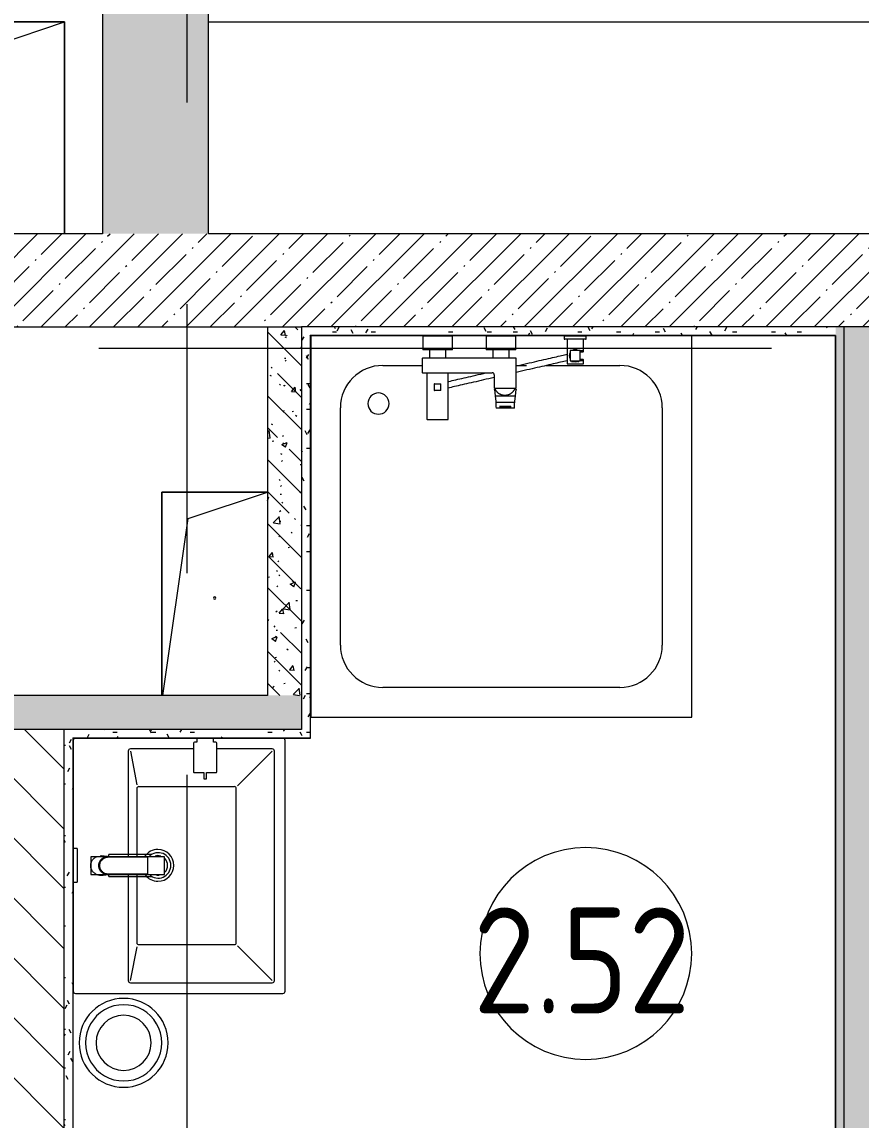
# Model space of a CAD drawing. Header units: millimetres. Extents: x 81566 to 292854, y -8553 to 29000.
# Drawn here: x 88970 to 90951, y 15178 to 17770 of the extents above; entities that cross this region are included whole.
import ezdxf

# ---------------------------------------------------------------- set-up
doc = ezdxf.new("R2010")
doc.units = ezdxf.units.MM
doc.linetypes.add('Осевая', pattern=[3175, 635, -476.25, 1587.5, -476.25])
for name, color, linetype, lineweight in [('0-1', 7, 'Continuous', 9), ('A-AREA-IDEN', 7, 'Continuous', 9), ('A-GENM', 7, 'Continuous', 9), ('A-WALL', 7, 'Continuous', 9), ('I-WALL', 7, 'Continuous', 9), ('P-SANR-FIXT-2', 7, 'Continuous', 13), ('Оси-2', 7, 'Осевая', 9)]:
    doc.layers.add(name, color=color, linetype=linetype, lineweight=lineweight)
for name, color, linetype, lineweight, true_color in [('A-WALL-1', 9, 'Continuous', 9, 0x808080), ('A-WALL-FNSH-1', 9, 'Continuous', 9, 0x808080), ('P-SANR-FIXT-1', 9, 'Continuous', 13, 0x808080)]:
    doc.layers.add(name, color=color, linetype=linetype, lineweight=lineweight, true_color=true_color)
doc.styles.add('GOST Common_1', font='GOST_Common.ttf', dxfattribs={"width": 0.9, "height": 250})
pattern_1 = [(45, (0, 0), (-57.024626, 57.024626), []), (45, (57.025, 0), (-57.024626, 57.024626), [100.806, -20.161, 3.353, -16.808])]
pattern_2 = [(135, (0, 0), (-75.43415, -75.43415), [106.68, -17.78, 3.556, -17.78]), (135, (0, 75.39), (-75.43415, -75.43415), []), (50, (0, 0), (127.52922, -11.15758), [13.335, -146.685]), (355, (0, 0), (-24.66966, 133.74002), [10.668, -117.348]), (100.451, (10.63, -0.93), (102.85973, 122.58178), [11.333, -124.663]), (46.184, (0, 35.56), (189.75516, -29.43036), [20.002, -220.027]), (96.636, (15.81, 33.1), (166.1822, 173.1996), [17, -186.995]), (351.184, (0, 35.56), (166.18393, 173.19757), [16.002, -176.022]), (21, (17.78, 26.67), (106.13027, -71.58603), [13.335, -146.685]), (326, (17.78, 26.67), (43.26188, 128.93175), [10.668, -117.348]), (71.451, (26.62, 20.7), (149.39198, 57.34505), [11.333, -124.663]), (37.5, (0, 0), (2.162228, 59.188357), [3.353, -112.573, 3.353, -115.773, -117.792]), (37.5, (0, 0), (2.162228, 59.188357), [-235.052, 3.353, -114.44]), (7.5, (0, 0), (46.773857, 70.126152), [3.353, -64.567, 3.353, -109.906, -44.894]), (7.5, (0, 0), (46.773857, 70.126152), [-181.178, 3.353, -41.542]), (327.5, (-39.65, 0), (94.913671, -4.010093), [3.353, -41.097, 3.353, -135.331, -184.023]), (327.5, (-39.65, 0), (94.913671, -4.010093), [-183.134, 3.353, -180.67]), (317.5, (-57.43, 0), (103.69057, 17.79882), [3.353, -54.432, 3.353, -88.748, -130.683]), (317.5, (-57.43, 0), (103.69057, 17.79882), [-149.885, 3.353, -127.33])]
pattern_3 = [(0, (0, 0), (121.92, 30.48), [10.058, -81.382, 10.058, -81.382, -487.68]), (0, (0, 0), (121.92, 30.48), [-182.88, 10.058, -172.822, 10.058, -81.382, -213.36]), (0, (0, 0), (121.92, 30.48), [-457.2, 10.058, -50.902, 10.058, -142.342]), (120, (45.72, 15.24), (-87.356454, 90.345817), [10.058, -81.382, 10.058, -81.382, -487.68]), (120, (45.72, 15.24), (-87.356454, 90.345817), [-182.88, 10.058, -172.822, 10.058, -81.382, -213.36]), (120, (45.72, 15.24), (-87.356454, 90.345817), [-457.2, 10.058, -50.902, 10.058, -142.342]), (240, (60.96, 76.2), (-34.563546, -120.825817), [10.058, -81.382, 10.058, -81.382, -487.68]), (240, (60.96, 76.2), (-34.563546, -120.825817), [-182.88, 10.058, -172.822, 10.058, -81.382, -213.36]), (240, (60.96, 76.2), (-34.563546, -120.825817), [-457.2, 10.058, -50.902, 10.058, -142.342])]

# ---------------------------------------------------------------- blocks, each defined once
blk = doc.blocks.new('SND_Aquanet_Душевой поддон_HX108_Квадратный_С опорами_Сантехкомплект__$ - 900х900-V10-План расстановки мебели и оборудования 2 этажа в осях 23-33')
at = {"layer": 'P-SANR-FIXT-1'}
for p, q in [((450, 450), (-450, 450)), ((-450, 450), (-450, -450)), ((450, -450), (450, 450)), ((-280, 380), (-186.6, 380)), ((35.4, 380), (59.1, 380)), ((106, 380), (280, 380)), ((-380, -280), (-380, 280)), ((380, 280), (380, -280)), ((280, -380), (-280, -380)), ((-450, -450), (450, -450))]:
    blk.add_line(p, q, dxfattribs=at)
for centre, radius, start, end in [((-280, 280), 100, 90, 180), ((280, 280), 100, 0, 90), ((-290, 290), 25, 90, 270), ((-290, 290), 25, 270, 90), ((-280, -280), 100, 180, 270), ((280, -280), 100, 270, 0)]:
    blk.add_arc(centre, radius, start, end, dxfattribs=at)
blk = doc.blocks.new('GM_Отверстие прямоугольное _в плите_ - Отверстие-21613015-План расстановки мебели и оборудования 2 этажа в осях 23-33')
at = {"layer": 'A-GENM'}
for p, q in [((-125, -250), (-125, 250)), ((-125, 250), (125, 250)), ((125, 250), (-125, 250)), ((-125, 250), (-125, -250)), ((-62.5, 187.5), (125, 250)), ((125, 250), (125, -250)), ((125, -250), (125, 250)), ((-125, -250), (-62.5, 187.5))]:
    blk.add_line(p, q, dxfattribs=at)
for start, end in [(360, 180), (180, 360)]:
    blk.add_arc((0, 0), 2.5, start, end, dxfattribs=at)
blk = doc.blocks.new('GM_Отверстие прямоугольное _в плите_ - Отверстие-V17-План расстановки мебели и оборудования 2 этажа в осях 23-33')
at = {"layer": 'A-GENM'}
for p, q in [((-125, -230), (-125, 250)), ((-125, 250), (125, 250)), ((125, 250), (-125, 250)), ((-125, 250), (-125, -230)), ((-62.5, 187.5), (125, 250)), ((-122.1, -230), (-62.5, 187.5))]:
    blk.add_line(p, q, dxfattribs=at)
for start, end in [(360, 180), (180, 360)]:
    blk.add_arc((0, 0), 2.5, start, end, dxfattribs=at)
blk = doc.blocks.new('мусорная корзина - Round_ Metal-V194-План расстановки мебели и оборудования 2 этажа в осях 23-33')
at = {"layer": 'P-SANR-FIXT-1'}
for radius, start, end in [(105, 0, 180), (90, 60.0242, 180), (90, 360, 60), (65, 0, 180), (105, 180, 360), (90, 180, 299.9758), (65, 180, 360), (90, 300, 360)]:
    blk.add_arc((0, 0), radius, start, end, dxfattribs=at)
blk = doc.blocks.new('сифон - Для раковины-30615598-План расстановки мебели и оборудования 2 этажа в осях 23-33')
at = {"layer": 'P-SANR-FIXT-1'}
for p, q in [((116.7, 26), (15, 26)), ((116.7, 26), (116.7, 22.5)), ((200, 40), (191.1, 40)), ((191.1, -40), (191.1, 40)), ((200, 40), (200, -40)), ((116.7, -20.6), (116.7, -26)), ((15, -26), (116.7, -26)), ((191.1, -40), (200, -40))]:
    blk.add_line(p, q, dxfattribs=at)
for start, end in [(46.114, 180), (180, 315)]:
    blk.add_arc((0, 0), 30, start, end, dxfattribs=at)
blk = doc.blocks.new('раковина - 400 x 500mm-V195-План расстановки мебели и оборудования 2 этажа в осях 23-33')
at = {"layer": 'P-SANR-FIXT-1'}
for p, q in [((347.5, 0), (-244.5, 0)), ((-249.5, -5), (-249.5, -495)), ((352.5, -291.5), (352.5, -5)), ((-224.5, -135), (-224.5, -470)), ((31, -130), (-219.5, -130)), ((-219.5, -135), (-139.5, -151)), ((-134.5, -155), (-134.5, -380)), ((-126, -150), (-129.5, -150)), ((31, -150), (-126, -150)), ((322.5, -130), (73, -130)), ((233.5, -150), (73, -150)), ((238.5, -155), (238.5, -380)), ((322.5, -135), (242.8, -150.5)), ((327.5, -284), (327.5, -135)), ((352.5, -495), (352.5, -331.5)), ((327.5, -470), (327.5, -339)), ((-219.5, -470), (-137.6, -388.1)), ((-129.5, -385), (233.5, -385)), ((322.5, -470), (240.2, -387.7)), ((-219.5, -475), (322.5, -475)), ((-244.5, -500), (347.5, -500))]:
    blk.add_line(p, q, dxfattribs=at)
for centre, radius, start, end in [((-244.5, -5), 5, 90, 180), ((347.5, -5), 5, 0, 90), ((-219.5, -135), 5, 90, 180), ((-129.5, -155), 5, 90, 180), ((233.5, -155), 5, 0, 90), ((322.5, -135), 5, 0, 90), ((52.6, -199.9), 37.5, 127.0599, 180), ((52.6, -199.9), 37.5, 360, 54.9171), ((52.6, -199.9), 37.5, 180, 360), ((52.6, -199.9), 23, 170.0836, 180), ((52.6, -199.9), 23, 180, 189.9158), ((52.6, -199.9), 23, 360, 16.8017), ((52.6, -199.9), 23, 343.1959, 360), ((52.6, -199.9), 23, 225, 315), ((-129.5, -380), 5, 180, 270), ((233.5, -380), 5, 270, 360), ((-219.5, -470), 5, 180, 270), ((322.5, -470), 5, 270, 0), ((-244.5, -495), 5, 180, 270), ((347.5, -495), 5, 270, 0)]:
    blk.add_arc(centre, radius, start, end, dxfattribs=at)
blk = doc.blocks.new('смеситель для раковины - Default-V196-План расстановки мебели и оборудования 2 этажа в осях 23-33')
at = {"layer": '0-1'}
for p, q in [((21, 151.6), (-21, 151.6)), ((20.3, 111.8), (-20.3, 111.8)), ((-22.8, 2.9), (-21.7, 15.4)), ((-20.7, 17.2), (-20.7, 16.7)), ((-20.3, 19.4), (-20.3, 15.8)), ((20.3, 15.8), (20.3, 19.4)), ((20.8, 16.7), (20.8, 17.2))]:
    blk.add_line(p, q, dxfattribs=at)
at = {"layer": '0-1', "flags": 128}
for points in [[(-21, 151.3), (-21, 147.9), (-21, 145.7), (-21, 145.2), (-21, 144.9), (-21, 144.8), (-21, 144.7), (-21, 144.7)], [(21, 89.1), (21, 88.6), (21, 88.3), (21, 88.3)], [(21.7, 15.4), (22.3, 8.3), (22.8, 2.9)]]:
    blk.add_lwpolyline(points, dxfattribs=at)
at = {"layer": 'P-SANR-FIXT-1'}
for p, q in [((21, 151.6), (-21, 151.6)), ((-21, 151.6), (-21, -23)), ((21, -23), (21, 151.6)), ((-20.3, 111.8), (-20.3, 111.8)), ((-20.3, 111.8), (-20.3, 109.7)), ((20.3, 109.7), (20.3, 111.8)), ((20.3, 111.8), (20.3, 111.8)), ((-21, -23), (21, -23))]:
    blk.add_line(p, q, dxfattribs=at)
at = {"layer": 'P-SANR-FIXT-1', "flags": 128}
for points in [[(-21, 144), (-21, 91), (-21, 37.9)], [(21, 37.9), (21, 91), (21, 144)], [(-20.3, 19.4), (-20.3, 60.2), (-20.3, 109.7)], [(20.3, 109.7), (20.3, 60.2), (20.3, 19.4)], [(21, 17.1), (21, 22.3), (21, 27.5), (21, 32.7), (21, 37.9)], [(-20.3, 15.8), (-20.3, 17.1), (-20.3, 18.4)], [(20.3, 18.4), (20.3, 17.1), (20.3, 15.8)], [(21, 15.1), (21, 15.6), (21, 16.1), (21, 16.6), (21, 17.1)], [(22.9, -1.8), (22.4, 2.9), (22, 7.6), (21.5, 12.3), (21.1, 17.1)], [(21.1, 17.1), (21.5, 12.3), (22, 7.6), (22.4, 2.9), (22.9, -1.8)]]:
    blk.add_lwpolyline(points, dxfattribs=at)
at = {"layer": 'P-SANR-FIXT-1'}
for centre, major_axis, ratio, start_param, end_param in [((-9809.3, 72.1), (-9788.3, 0.5), 0.986286, 3.135948, 3.138103), ((0, 17.2), (20.8, 0), 0.98634, 3.060685, 3.141593), ((0, 17.2), (20.8, 0), 0.98634, 3.141593, 3.395551), ((0, 17.2), (20.8, 0), 0.98634, 3.707105, 3.769911), ((0, 17.2), (20.8, 0), 0.98634, 5.654867, 5.717635), ((0, 17.2), (-20.8, 0), 0.98634, 2.887544, 3.141593), ((0, 17.2), (20.8, 0), 0.98634, 0, 0.080911), ((0, 17.2), (20.8, 0), 0.98634, 4.154533, 5.270098)]:
    blk.add_ellipse(centre, major_axis=major_axis, ratio=ratio, start_param=start_param, end_param=end_param, dxfattribs=at)
for points, knots in [([(-21, 151.6), (-21, 151.7), (-21, 151.5), (-21, 150.5), (-21, 148.7), (-21, 146.9), (-21, 145.2), (-21, 144.4), (-21, 144)], [0.4444444, 0.4444444, 0.4444444, 0.4444444, 0.5555556, 0.6666667, 0.7777778, 0.8888889, 0.9444444, 1, 1, 1, 1]), ([(21, 144), (21, 144.4), (21, 145.2), (21, 146.9), (21, 148.7), (21, 150.5), (21, 151.5), (21, 151.7), (21, 151.6)], [0, 0, 0, 0, 0.0555556, 0.1111111, 0.2222222, 0.3333333, 0.4444444, 0.5555556, 0.5555556, 0.5555556, 0.5555556]), ([(-21.8, 13.9), (-21.8, 14.6), (-21.7, 16.1), (-21.6, 18.9), (-21.5, 22.1), (-21.5, 25.2), (-21.4, 27.9), (-21.4, 30), (-21.4, 31.8), (-21.3, 33.4), (-21.3, 34.5), (-21.3, 35.6), (-21.3, 37), (-21.3, 38.7), (-21.2, 41), (-21.2, 44.2), (-21.2, 48.8), (-21.1, 54.3), (-21.1, 59.3), (-21.1, 63.2), (-21.1, 66.1), (-21.1, 68.8), (-21.1, 72.5), (-21, 78.9), (-21, 84.5), (-21, 88.1)], [0, 0, 0, 0, 0.083333, 0.166667, 0.25, 0.333333, 0.375, 0.416667, 0.458333, 0.479167, 0.5, 0.520833, 0.541667, 0.583333, 0.625, 0.666667, 0.708333, 0.75, 0.791667, 0.8125, 0.833333, 0.854167, 0.875, 0.916667, 1, 1, 1, 1]), ([(21, 88.1), (21, 84.5), (21, 78.9), (21.1, 72.5), (21.1, 68.8), (21.1, 66.1), (21.1, 63.2), (21.1, 59.3), (21.2, 54.3), (21.2, 48.8), (21.2, 44.2), (21.3, 41), (21.3, 38.7), (21.3, 37), (21.3, 35.6), (21.3, 34.5), (21.3, 33.4), (21.4, 31.8), (21.4, 30), (21.4, 27.9), (21.5, 25.2), (21.5, 22.1), (21.6, 18.9), (21.7, 16.1), (21.8, 14.6), (21.8, 13.9)], [0, 0, 0, 0, 0.083333, 0.125, 0.145833, 0.166667, 0.1875, 0.208333, 0.25, 0.291667, 0.333333, 0.375, 0.416667, 0.458333, 0.479167, 0.5, 0.520833, 0.541667, 0.583333, 0.625, 0.666667, 0.75, 0.833333, 0.916667, 1, 1, 1, 1]), ([(-21.1, 17.1), (-21.2, 16.5), (-21.3, 15.4), (-21.5, 13.7), (-21.6, 11.8), (-21.9, 9.3), (-22.1, 7.6), (-22.4, 5.3), (-22.6, 3), (-22.8, 1.4), (-22.9, 0.3)], [0, 0, 0, 0, 0.1, 0.2, 0.3, 0.4, 0.6, 0.7, 0.8, 1, 1, 1, 1]), ([(-22.6, 3.6), (-22.6, 3.8), (-22.5, 4.4), (-22.4, 5.5), (-22.3, 6.9), (-22.2, 8.4), (-22, 10.9), (-21.9, 12.9), (-21.8, 13.9)], [0.3178487, 0.3178487, 0.3178487, 0.3178487, 0.375, 0.5, 0.625, 0.75, 0.875, 1, 1, 1, 1]), ([(21, 15.1), (20.9, 14), (20.5, 11.7), (19.3, 8.5), (17.6, 5.5), (14.8, 1.9), (11.1, -0.9), (6.8, -2.8), (3.4, -3.6), (0, -3.8), (-4.5, -3.5), (-10.1, -1.7), (-14.7, 1.9), (-17.6, 5.5), (-19.3, 8.4), (-20.5, 11.7), (-20.9, 13.9), (-21, 15)], [0, 0, 0, 0, 0.055556, 0.111111, 0.166667, 0.222222, 0.333333, 0.388889, 0.444444, 0.5, 0.555556, 0.666667, 0.777778, 0.833333, 0.888889, 0.944444, 1, 1, 1, 1]), ([(20.3, 19.4), (20.3, 18.2), (20.2, 15.9), (19.3, 12.3), (18, 9.6), (16.8, 7.5), (15.7, 6), (14.5, 4.7), (12.8, 3), (10.4, 1.2), (7.1, -0.4), (2.4, -1.7), (-2.5, -1.7), (-7.1, -0.4), (-10.9, 1.5), (-13.6, 3.7), (-15.4, 5.7), (-16.5, 7.1), (-17.7, 9), (-18.9, 11.5), (-20, 15), (-20.3, 17.7), (-20.3, 19.4)], [0, 0, 0, 0, 0.055556, 0.111111, 0.166667, 0.194444, 0.222222, 0.25, 0.277778, 0.333333, 0.388889, 0.444444, 0.555556, 0.611111, 0.666667, 0.75, 0.770833, 0.791667, 0.833333, 0.875, 0.916667, 1, 1, 1, 1]), ([(20.3, 15.8), (20.3, 13.7), (19.8, 10.7), (17.9, 6.9), (16.3, 4.7), (14.8, 3.1), (13, 1.5), (11.1, 0.2), (9, -0.8), (7.3, -1.5), (5.5, -2), (3.6, -2.4), (1.4, -2.7), (-0.9, -2.7), (-3.3, -2.5), (-5.5, -2), (-7.7, -1.3), (-9.8, -0.4), (-11.7, 0.6), (-13.5, 1.9), (-15.1, 3.4), (-16.9, 5.4), (-19.5, 9.5), (-20.3, 13.2), (-20.3, 15.8)], [0, 0, 0, 0, 0.111111, 0.166667, 0.222222, 0.25, 0.277778, 0.333333, 0.361111, 0.388889, 0.416667, 0.444444, 0.479167, 0.513889, 0.548611, 0.583333, 0.618056, 0.652778, 0.6875, 0.722222, 0.756944, 0.791667, 0.861111, 1, 1, 1, 1]), ([(21.1, 19.2), (21.3, 18.6), (21.7, 16.8), (21.8, 15.1), (21.8, 13.9)], [0.8206896, 0.8206896, 0.8206896, 0.8206896, 0.8888889, 1, 1, 1, 1]), ([(21.1, 17.1), (21.1, 16.7), (21.2, 16), (21.3, 15), (21.4, 13.9), (21.6, 12.5), (21.8, 10.8), (22, 8.7), (22.2, 6.9), (22.4, 5.5), (22.5, 4.5), (22.6, 3.4), (22.7, 2.4), (22.8, 1.5), (22.9, 0.8), (22.9, 0.4), (22.9, 0.3)], [0, 0, 0, 0, 0.0625, 0.125, 0.1875, 0.25, 0.375, 0.5, 0.625, 0.6875, 0.75, 0.8125, 0.875, 0.9375, 0.96875, 1, 1, 1, 1]), ([(21.8, 13.9), (21.8, 13.3), (21.9, 11.9), (22, 10), (22.2, 8.4), (22.2, 7.3), (22.3, 6.4), (22.4, 5.2), (22.6, 3.7), (22.8, 2), (22.9, 0.8), (22.9, 0.3)], [0, 0, 0, 0, 0.083333, 0.166667, 0.25, 0.333333, 0.416667, 0.5, 0.666667, 0.833333, 1, 1, 1, 1]), ([(22.1, 7), (22.2, 6.5), (22.8, 4.3), (23, 2), (22.9, 0.3)], [0.8, 0.8, 0.8, 0.8, 0.85, 1, 1, 1, 1]), ([(22.9, -1.8), (22.6, -4.5), (21.7, -8.2), (19.1, -12.8), (16.7, -15.9), (13.7, -18.5), (10.4, -20.6), (6.8, -22.1), (3.4, -22.8), (0.5, -23), (-2.9, -22.9), (-6.8, -22.1), (-10.7, -20.5), (-13.4, -18.7), (-15.3, -17.2), (-17, -15.4), (-19, -12.9), (-20.6, -10.1), (-21.5, -8), (-21.7, -7.4)], [0, 0, 0, 0, 0.1111111, 0.1666667, 0.2222222, 0.2777778, 0.3333333, 0.3888889, 0.4444444, 0.4791667, 0.5138889, 0.5833333, 0.6527778, 0.6875, 0.7222222, 0.7569444, 0.7916667, 0.8611111, 0.8888889, 0.8888889, 0.8888889, 0.8888889])]:
    blk.add_open_spline(points, degree=3, knots=knots, dxfattribs=at)
for points in [[(21, 37.9), (21, 36.1), (21, 32.7), (21.1, 27.5), (21.1, 22.3), (21.1, 18.8), (21.1, 17.1)], [(-22.9, 0.3), (-23, 2.1), (-22.8, 3.8), (-22.4, 5.5)], [(-21.8, 13.9), (-21.8, 15.7), (-21.5, 17.5), (-21.1, 19.2)], [(-21.1, 17.1), (-21.1, 16.7), (-21.1, 16), (-21, 15.3), (-21, 15)], [(21.1, 17.1), (21.1, 16.7), (21.1, 16.1), (21, 15.4), (21, 15.1)], [(22.9, 0.3), (22.8, 1.7), (22.5, 4.5), (22, 8.7), (21.5, 12.9), (21.2, 15.7), (21.1, 17.1)], [(22.9, 0.3), (22.9, -0.1), (22.9, -0.4), (22.9, -0.8)]]:
    blk.add_open_spline(points, degree=3, dxfattribs=at)
blk = doc.blocks.new('TOY_Диспансер мыло - Дозатор Elegance new 11654 019001 хром-30642362-План расстановки мебели и оборудования 2 этажа в осях 23-33')
at = {"layer": 'A-GENM'}
for p, q in [((97.5, 79.7), (97.5, 12)), ((122.2, 81.7), (99.5, 81.7)), ((127.9, 96.6), (122.2, 96.6)), ((122.2, 96.6), (122.2, 81.7)), ((127.9, 81.7), (127.9, 96.6)), ((150.5, 81.7), (127.9, 81.7)), ((152.5, 12), (152.5, 79.7)), ((99.5, 10), (105, 10)), ((105, 10), (105, 0.5)), ((105, 0.5), (145, 0.5)), ((145, 0.5), (145, 10)), ((145, 10), (150.5, 10))]:
    blk.add_line(p, q, dxfattribs=at)
for centre, start, end in [((99.5, 79.7), 90, 180), ((150.5, 79.7), 360, 90), ((99.5, 12), 180, 270), ((150.5, 12), 270, 360)]:
    blk.add_arc(centre, 2, start, end, dxfattribs=at)
blk = doc.blocks.new('Смеситель для ванны с душевым гарнитуром - Смеситель для ванны с душевым гарнитуром-V197-План расстановки мебели и оборудования 2 этажа в осях 23-33')
at = {"layer": 'P-SANR-FIXT-1'}
for p, q in [((89916, 17029), (89986, 17029)), ((89916, 17029), (89916, 16996)), ((89916, 17029), (89986, 17029)), ((89916, 17029), (89916, 16996)), ((89986, 16996), (89986, 17029)), ((89986, 16996), (89986, 17029)), ((90066, 17029), (90136, 17029)), ((90066, 17029), (90066, 16996)), ((90066, 17029), (90136, 17029)), ((90066, 17029), (90066, 16996)), ((90136, 16996), (90136, 17029)), ((90136, 16996), (90136, 17029)), ((90250, 17029), (90250, 17021)), ((90251.6, 17029), (90250, 17029)), ((90250, 17029), (90251.6, 17029)), ((90251.6, 17021), (90250, 17021)), ((90250, 17021), (90251.6, 17021)), ((90251.6, 17029), (90300.4, 17029)), ((90300.4, 17021), (90251.6, 17021)), ((90256.8, 17021), (90256.8, 16963)), ((90295.3, 16993.7), (90295.3, 17021)), ((90300.4, 17029), (90302, 17029)), ((90302, 17029), (90300.4, 17029)), ((90300.4, 17021), (90302, 17021)), ((90302, 17021), (90300.4, 17021)), ((90302, 17021), (90302, 17029)), ((89986, 16996), (89916, 16996)), ((89986, 16996), (89916, 16996)), ((89931.8, 16996), (89931.8, 16976.7)), ((89970.3, 16976.7), (89970.3, 16996)), ((90136, 16996), (90066, 16996)), ((90136, 16996), (90066, 16996)), ((90081.8, 16996), (90081.8, 16976.7)), ((90120.3, 16976.7), (90120.3, 16996)), ((90288, 16994.2), (90264, 16994.2)), ((90264, 16994.2), (90264, 16970.2)), ((90288, 16970.2), (90288, 16994.2)), ((90295.3, 16993.7), (90288, 16993.7)), ((90288, 16993.7), (90295.3, 16993.7)), ((90288, 16991.2), (90294.8, 16991.2)), ((90295.3, 16991.7), (90295.3, 16993.7)), ((89915, 16975.7), (89915, 16942.7)), ((89915, 16975.7), (89915, 16942.7)), ((90136, 16976.7), (89916, 16976.7)), ((90136, 16976.7), (89916, 16976.7)), ((90137, 16906.2), (90137, 16975.7)), ((90137, 16906.2), (90137, 16975.7)), ((90256.8, 16963), (90295.3, 16963)), ((90264, 16970.2), (90288, 16970.2)), ((90267.6, 16970.2), (90267.6, 16968.7)), ((90267.6, 16970.2), (90267.6, 16968.7)), ((90267.6, 16970.2), (90267.6, 16968.7)), ((90267.6, 16970.2), (90267.6, 16968.7)), ((90267.6, 16970.2), (90267.6, 16968.7)), ((90267.6, 16970.2), (90267.6, 16968.7)), ((90267.6, 16970.2), (90267.6, 16968.7)), ((90267.6, 16970.2), (90267.6, 16968.7)), ((90270.8, 16968.7), (90267.6, 16968.7)), ((90267.6, 16968.7), (90270.8, 16968.7)), ((90270.8, 16968.7), (90267.6, 16968.7)), ((90267.6, 16968.7), (90270.8, 16968.7)), ((90270.8, 16968.7), (90267.6, 16968.7)), ((90267.6, 16968.7), (90270.8, 16968.7)), ((90270.8, 16968.7), (90267.6, 16968.7)), ((90267.6, 16968.7), (90270.8, 16968.7)), ((90270.8, 16968.7), (90267.6, 16968.7)), ((90267.6, 16968.7), (90270.8, 16968.7)), ((90270.8, 16968.7), (90267.6, 16968.7)), ((90267.6, 16968.7), (90270.8, 16968.7)), ((90270.8, 16968.7), (90267.6, 16968.7)), ((90267.6, 16968.7), (90270.8, 16968.7)), ((90270.8, 16968.7), (90267.6, 16968.7)), ((90267.6, 16968.7), (90270.8, 16968.7)), ((90270.8, 16968.7), (90270.8, 16970.2)), ((90270.8, 16968.7), (90270.8, 16970.2)), ((90270.8, 16968.7), (90270.8, 16970.2)), ((90270.8, 16968.7), (90270.8, 16970.2)), ((90270.8, 16968.7), (90270.8, 16970.2)), ((90270.8, 16968.7), (90270.8, 16970.2)), ((90270.8, 16968.7), (90270.8, 16970.2)), ((90270.8, 16968.7), (90270.8, 16970.2)), ((90272.1, 16970.2), (90272.1, 16968.7)), ((90272.1, 16970.2), (90272.1, 16968.7)), ((90272.1, 16970.2), (90272.1, 16968.7)), ((90272.1, 16970.2), (90272.1, 16968.7)), ((90272.1, 16970.2), (90272.1, 16968.7)), ((90272.1, 16970.2), (90272.1, 16968.7)), ((90272.1, 16970.2), (90272.1, 16968.7)), ((90272.1, 16970.2), (90272.1, 16968.7)), ((90275.4, 16968.7), (90272.1, 16968.7)), ((90272.1, 16968.7), (90275.4, 16968.7)), ((90275.4, 16968.7), (90272.1, 16968.7)), ((90272.1, 16968.7), (90275.4, 16968.7)), ((90275.4, 16968.7), (90272.1, 16968.7)), ((90272.1, 16968.7), (90275.4, 16968.7)), ((90275.4, 16968.7), (90272.1, 16968.7)), ((90272.1, 16968.7), (90275.4, 16968.7)), ((90275.4, 16968.7), (90272.1, 16968.7)), ((90272.1, 16968.7), (90275.4, 16968.7)), ((90275.4, 16968.7), (90272.1, 16968.7)), ((90272.1, 16968.7), (90275.4, 16968.7)), ((90275.4, 16968.7), (90272.1, 16968.7)), ((90272.1, 16968.7), (90275.4, 16968.7)), ((90275.4, 16968.7), (90272.1, 16968.7)), ((90272.1, 16968.7), (90275.4, 16968.7)), ((90275.4, 16968.7), (90275.4, 16970.2)), ((90275.4, 16968.7), (90275.4, 16970.2)), ((90275.4, 16968.7), (90275.4, 16970.2)), ((90275.4, 16968.7), (90275.4, 16970.2)), ((90275.4, 16968.7), (90275.4, 16970.2)), ((90275.4, 16968.7), (90275.4, 16970.2)), ((90275.4, 16968.7), (90275.4, 16970.2)), ((90275.4, 16968.7), (90275.4, 16970.2)), ((90276.6, 16970.2), (90276.6, 16968.7)), ((90276.6, 16970.2), (90276.6, 16968.7)), ((90276.6, 16970.2), (90276.6, 16968.7)), ((90276.6, 16970.2), (90276.6, 16968.7)), ((90276.6, 16970.2), (90276.6, 16968.7)), ((90276.6, 16970.2), (90276.6, 16968.7)), ((90276.6, 16970.2), (90276.6, 16968.7)), ((90276.6, 16970.2), (90276.6, 16968.7)), ((90279.9, 16968.7), (90276.6, 16968.7)), ((90276.6, 16968.7), (90279.9, 16968.7)), ((90279.9, 16968.7), (90276.6, 16968.7)), ((90276.6, 16968.7), (90279.9, 16968.7)), ((90279.9, 16968.7), (90276.6, 16968.7)), ((90276.6, 16968.7), (90279.9, 16968.7)), ((90279.9, 16968.7), (90276.6, 16968.7)), ((90276.6, 16968.7), (90279.9, 16968.7)), ((90279.9, 16968.7), (90276.6, 16968.7)), ((90276.6, 16968.7), (90279.9, 16968.7)), ((90279.9, 16968.7), (90276.6, 16968.7)), ((90276.6, 16968.7), (90279.9, 16968.7)), ((90279.9, 16968.7), (90276.6, 16968.7)), ((90276.6, 16968.7), (90279.9, 16968.7)), ((90279.9, 16968.7), (90276.6, 16968.7)), ((90276.6, 16968.7), (90279.9, 16968.7)), ((90279.9, 16968.7), (90279.9, 16970.2)), ((90279.9, 16968.7), (90279.9, 16970.2)), ((90279.9, 16968.7), (90279.9, 16970.2)), ((90279.9, 16968.7), (90279.9, 16970.2)), ((90279.9, 16968.7), (90279.9, 16970.2)), ((90279.9, 16968.7), (90279.9, 16970.2)), ((90279.9, 16968.7), (90279.9, 16970.2)), ((90279.9, 16968.7), (90279.9, 16970.2)), ((90281.2, 16970.2), (90281.2, 16968.7)), ((90281.2, 16970.2), (90281.2, 16968.7)), ((90281.2, 16970.2), (90281.2, 16968.7)), ((90281.2, 16970.2), (90281.2, 16968.7)), ((90281.2, 16970.2), (90281.2, 16968.7)), ((90281.2, 16970.2), (90281.2, 16968.7)), ((90281.2, 16970.2), (90281.2, 16968.7)), ((90281.2, 16970.2), (90281.2, 16968.7)), ((90284.4, 16968.7), (90281.2, 16968.7)), ((90281.2, 16968.7), (90284.4, 16968.7)), ((90284.4, 16968.7), (90281.2, 16968.7)), ((90281.2, 16968.7), (90284.4, 16968.7)), ((90284.4, 16968.7), (90281.2, 16968.7)), ((90281.2, 16968.7), (90284.4, 16968.7)), ((90284.4, 16968.7), (90281.2, 16968.7)), ((90281.2, 16968.7), (90284.4, 16968.7)), ((90284.4, 16968.7), (90281.2, 16968.7)), ((90281.2, 16968.7), (90284.4, 16968.7)), ((90284.4, 16968.7), (90281.2, 16968.7)), ((90281.2, 16968.7), (90284.4, 16968.7)), ((90284.4, 16968.7), (90281.2, 16968.7)), ((90281.2, 16968.7), (90284.4, 16968.7)), ((90284.4, 16968.7), (90281.2, 16968.7)), ((90281.2, 16968.7), (90284.4, 16968.7)), ((90284.4, 16968.7), (90284.4, 16970.2)), ((90284.4, 16968.7), (90284.4, 16970.2)), ((90284.4, 16968.7), (90284.4, 16970.2)), ((90284.4, 16968.7), (90284.4, 16970.2)), ((90284.4, 16968.7), (90284.4, 16970.2)), ((90284.4, 16968.7), (90284.4, 16970.2)), ((90284.4, 16968.7), (90284.4, 16970.2)), ((90284.4, 16968.7), (90284.4, 16970.2)), ((90294.8, 16973.2), (90288, 16973.2)), ((90288, 16970.5), (90295.3, 16970.5)), ((90295.3, 16970.5), (90288, 16970.5)), ((90295.3, 16970.5), (90295.3, 16972.7)), ((90295.3, 16963), (90295.3, 16970.5)), ((89916, 16941.7), (90080, 16941.7)), ((89916, 16941.7), (90080, 16941.7)), ((89926, 16941.7), (89926, 16832.2)), ((89976, 16832.2), (89976, 16941.7)), ((90085, 16936.7), (90085, 16906.2)), ((90085, 16936.7), (90085, 16906.2)), ((89943, 16915.7), (89943, 16899.7)), ((89943.5, 16915.7), (89943, 16915.7)), ((89943, 16915.7), (89943.5, 16915.7)), ((89943.5, 16915.7), (89958.5, 16915.7)), ((89958.5, 16915.7), (89959, 16915.7)), ((89959, 16915.7), (89958.5, 16915.7)), ((89959, 16899.7), (89959, 16915.7)), ((90085.1, 16902.6), (90085.1, 16903.4)), ((90088.5, 16903.4), (90085.1, 16903.4)), ((90085.1, 16902.6), (90087, 16887)), ((90086, 16905.2), (90136, 16905.2)), ((90086, 16905.2), (90136, 16905.2)), ((90136.9, 16903.4), (90132, 16903.4)), ((90135, 16887), (90136.9, 16902.6)), ((90136.9, 16903.4), (90136.9, 16902.6)), ((89943.5, 16899.7), (89943, 16899.7)), ((89943, 16899.7), (89943.5, 16899.7)), ((89958.5, 16899.7), (89943.5, 16899.7)), ((89958.5, 16899.7), (89959, 16899.7)), ((89959, 16899.7), (89958.5, 16899.7)), ((90087, 16887), (90135, 16887)), ((90087, 16887), (90088.6, 16874.1)), ((90133.4, 16874.1), (90135, 16887)), ((90088.6, 16874.1), (90088.8, 16872.6)), ((90088.8, 16872.6), (90133.2, 16872.6)), ((90088.8, 16872.6), (90089, 16870.2)), ((90089, 16870.2), (90089, 16861.4)), ((90089, 16861.4), (90089.5, 16857.9)), ((90132.5, 16857.9), (90089.5, 16857.9)), ((90098.5, 16862.5), (90098.5, 16864.1)), ((90098.5, 16864), (90098.5, 16862.5)), ((90098.5, 16860.1), (90098.5, 16862.5)), ((90098.5, 16861.9), (90100.6, 16861.9)), ((90100.6, 16862.8), (90121.4, 16862.8)), ((90100.6, 16859.8), (90100.6, 16862.8)), ((90121.4, 16859.8), (90100.6, 16859.8)), ((90121.4, 16859.8), (90121.4, 16862.8)), ((90121.4, 16861.9), (90123.5, 16861.9)), ((90123.5, 16862.5), (90123.5, 16864.1)), ((90123.5, 16862.5), (90123.5, 16864)), ((90123.5, 16862.5), (90123.5, 16860.1)), ((90132.5, 16857.9), (90133, 16861.4)), ((90132.9, 16870.2), (90133.2, 16872.6)), ((90133, 16861.4), (90133, 16870.2)), ((90133.2, 16872.6), (90133.4, 16874.1)), ((89926.5, 16831.7), (89975.5, 16831.7))]:
    blk.add_line(p, q, dxfattribs=at)
at = {"layer": 'P-SANR-FIXT-1', "flags": 128}
for points in [[(90137, 16958.1), (90142.5, 16959.3), (90148.8, 16960.8), (90155.1, 16962.2), (90161.4, 16963.6), (90167.5, 16965.1), (90173.6, 16966.4), (90179.5, 16967.8), (90185.4, 16969.2), (90191.1, 16970.5), (90196.7, 16971.8), (90202.2, 16973), (90207.5, 16974.2), (90212.7, 16975.4), (90217.7, 16976.6), (90222.6, 16977.7), (90227.2, 16978.8), (90231.7, 16979.8), (90236, 16980.8), (90240.1, 16981.7), (90244, 16982.6), (90247.7, 16983.4), (90251.1, 16984.2), (90254.4, 16985), (90256.8, 16985.5)], [(90256.3, 16970), (90252.9, 16969.3), (90249.4, 16968.4), (90245.6, 16967.6), (90241.6, 16966.7), (90237.4, 16965.7), (90233, 16964.7), (90228.5, 16963.6), (90223.7, 16962.6), (90218.8, 16961.4), (90213.7, 16960.3), (90208.5, 16959.1), (90203.1, 16957.8), (90197.5, 16956.6), (90191.9, 16955.3), (90186.1, 16953.9), (90180.2, 16952.6), (90174.2, 16951.2), (90168.1, 16949.8), (90161.9, 16948.4), (90155.6, 16946.9), (90149.3, 16945.5), (90142.9, 16944), (90137, 16942.7)], [(89976, 16921.1), (89977.9, 16921.6), (89981.7, 16922.4), (89985.6, 16923.3), (89989.8, 16924.3), (89994.2, 16925.3), (89998.8, 16926.4), (90003.5, 16927.4), (90008.4, 16928.6), (90013.5, 16929.7), (90018.8, 16930.9), (90024.2, 16932.2), (90029.7, 16933.4), (90035.4, 16934.7), (90041.2, 16936.1), (90047.1, 16937.4), (90053.1, 16938.8), (90059.2, 16940.2), (90065.4, 16941.6)], [(90084.7, 16930.7), (90078.4, 16929.2), (90072.1, 16927.8), (90065.9, 16926.4), (90059.7, 16924.9), (90053.7, 16923.6), (90047.7, 16922.2), (90041.8, 16920.8), (90036.1, 16919.5), (90030.5, 16918.2), (90025, 16917), (90019.7, 16915.8), (90014.5, 16914.6), (90009.5, 16913.4), (90004.7, 16912.3), (90000, 16911.2), (89995.5, 16910.2), (89991.2, 16909.2), (89987.1, 16908.3), (89983.2, 16907.4), (89979.6, 16906.6), (89976.1, 16905.8)], [(90109, 16888.3), (90108, 16888.4), (90107, 16888.5), (90106, 16888.6), (90105, 16888.8), (90104.1, 16889), (90103.1, 16889.3), (90102.1, 16889.6), (90101.2, 16889.9), (90100.3, 16890.3), (90099.4, 16890.7), (90098.5, 16891.1), (90097.6, 16891.6), (90096.7, 16892.1), (90095.9, 16892.7), (90095.1, 16893.2), (90094.3, 16893.9), (90093.5, 16894.5), (90092.8, 16895.2), (90092.1, 16895.9), (90091.4, 16896.6), (90090.7, 16897.4), (90090.1, 16898.2), (90089.5, 16899), (90089, 16899.8), (90088.4, 16900.6), (90088, 16901.5), (90087.5, 16902.4), (90087.1, 16903.3), (90086.7, 16904.2), (90086.4, 16905.2)], [(90133.7, 16905.2), (90133.3, 16904.3), (90132.9, 16903.3), (90132.5, 16902.4), (90132.1, 16901.5), (90131.6, 16900.7), (90131, 16899.8), (90130.5, 16899), (90129.9, 16898.2), (90129.3, 16897.4), (90128.6, 16896.6), (90127.9, 16895.9), (90127.2, 16895.2), (90126.5, 16894.5), (90125.7, 16893.9), (90124.9, 16893.3), (90124.1, 16892.7), (90123.3, 16892.1), (90122.4, 16891.6), (90121.6, 16891.1), (90120.7, 16890.7), (90119.8, 16890.3), (90118.8, 16889.9), (90117.9, 16889.6), (90116.9, 16889.3), (90116, 16889), (90115, 16888.8), (90114, 16888.6), (90113, 16888.5), (90112, 16888.4), (90111, 16888.3), (90110, 16888.3)], [(90098.5, 16862.5), (90098.6, 16862.6), (90098.7, 16862.7), (90099, 16862.7), (90099.3, 16862.7), (90099.7, 16862.8), (90100.1, 16862.8), (90100.6, 16862.8)], [(90100.6, 16859.8), (90100.1, 16859.8), (90099.7, 16859.8), (90099.3, 16859.9), (90099, 16859.9), (90098.7, 16860), (90098.6, 16860)], [(90121.4, 16862.8), (90121.8, 16862.8), (90122.3, 16862.8), (90122.7, 16862.7), (90123, 16862.7), (90123.3, 16862.7), (90123.4, 16862.6), (90123.5, 16862.5)], [(90123.4, 16860), (90123.3, 16860), (90123, 16859.9), (90122.7, 16859.9), (90122.3, 16859.8), (90121.8, 16859.8), (90121.4, 16859.8)]]:
    blk.add_lwpolyline(points, dxfattribs=at)
at = {"layer": 'P-SANR-FIXT-1'}
for centre, radius, start, end in [((90276, 16982.2), 14.2, 148.2631, 211.8541), ((90276, 16982.2), 14.2, 148.2631, 211.8541), ((90276, 16982.2), 14.2, 58.1524, 121.7439), ((90276, 16982.2), 14.2, 58.1524, 121.7439), ((90294.8, 16991.7), 0.5, 270, 0), ((89916, 16975.7), 1, 90, 180), ((89916, 16975.7), 1, 90, 180), ((90136, 16975.7), 1, 0, 90), ((90136, 16975.7), 1, 0, 90), ((90276, 16982.2), 14.2, 238.3082, 302.0443), ((90276, 16982.2), 14.2, 238.3082, 302.0443), ((90294.8, 16972.7), 0.5, 0, 90), ((89916, 16942.7), 1, 180, 270), ((89916, 16942.7), 1, 180, 270), ((90080, 16936.7), 5, 0, 90), ((90080, 16936.7), 5, 0, 90), ((90086, 16906.2), 1, 180, 270), ((90086, 16906.2), 1, 180, 270), ((90136, 16906.2), 1, 270, 0), ((90136, 16906.2), 1, 270, 0), ((89926.5, 16832.2), 0.5, 180, 270), ((89975.5, 16832.2), 0.5, 270, 0)]:
    blk.add_arc(centre, radius, start, end, dxfattribs=at)
blk = doc.blocks.new('Марка_Помещения - Номер-25198446-План расстановки мебели и оборудования 2 этажа в осях 23-33')
at = {"layer": 'A-AREA-IDEN'}
for start, end in [(360, 180), (180, 360)]:
    blk.add_arc((0, 0), 2.5, start, end, dxfattribs=at)

msp = doc.modelspace()

# ---------------------------------------------------------------- hatches: boundary and pattern name
at = {"layer": 'I-WALL'}
h = msp.add_hatch(dxfattribs=at)
h.set_pattern_fill('FP_2', color=256, style=0, pattern_type=2)
h.set_pattern_definition(pattern_1)
h.paths.add_polyline_path([(89410, 17270), (89410, 27100), (89160, 27100), (89160, 17270)])
h = msp.add_hatch(dxfattribs=at)
h.set_pattern_fill('FP_2', color=256, style=0, pattern_type=2)
h.set_pattern_definition(pattern_1)
h.paths.add_polyline_path([(92376.7, 17050), (92810, 17050), (92810, 17270), (86490, 17270), (86490, 17050), (92326.4, 17050)])
h = msp.add_hatch(dxfattribs=at)
h.set_pattern_fill('FP_19', color=256, style=0, pattern_type=2)
h.set_pattern_definition(pattern_2)
h.paths.add_polyline_path([(89550, 16180), (89630, 16180), (89630, 17050), (89550, 17050), (89550, 16567.7)])
h = msp.add_hatch(dxfattribs=at)
h.set_pattern_fill('FP_41', color=256, style=0, pattern_type=2)
h.set_pattern_definition(pattern_3)
h.paths.add_polyline_path([(90889.7, 17030), (90890.7, 17030), (90890.7, 17050), (89630, 17050), (89630, 17030), (90386.6, 17030)])
h = msp.add_hatch(dxfattribs=at)
h.set_pattern_fill('FP_41', color=256, style=0, pattern_type=2)
h.set_pattern_definition(pattern_3)
h.paths.add_polyline_path([(90890.7, 13640), (90910.7, 13640), (90910.7, 17050), (90890.7, 17050), (90890.7, 14480.9)])
h = msp.add_hatch(dxfattribs=at)
h.set_pattern_fill('FP_19', color=256, style=0, pattern_type=2)
h.set_pattern_definition(pattern_2)
h.paths.add_polyline_path([(90910.7, 13620), (90990.7, 13620), (90990.7, 17050), (90910.7, 17050), (90910.7, 13640)])
h = msp.add_hatch(dxfattribs=at)
h.set_pattern_fill('FP_41', color=256, style=0, pattern_type=2)
h.set_pattern_definition(pattern_3)
h.paths.add_polyline_path([(89650, 16080), (89650, 17030), (89630, 17030), (89630, 16080)])
h = msp.add_hatch(dxfattribs=at)
h.set_pattern_fill('FP_19', color=256, style=0, pattern_type=2)
h.set_pattern_definition(pattern_2)
h.paths.add_polyline_path([(89630, 16100), (89630, 16180), (86490, 16180), (86490, 16100), (89093.3, 16100)])
h = msp.add_hatch(dxfattribs=at)
h.set_pattern_fill('FP_4', color=256, style=0, pattern_type=2)
h.set_pattern_definition([(135, (0, 0), (-70.71068, -70.71068), [])])
h.paths.add_polyline_path([(89070, 13600), (89070, 16100), (88870, 16100), (88870, 13600)])
h = msp.add_hatch(dxfattribs=at)
h.set_pattern_fill('FP_41', color=256, style=0, pattern_type=2)
h.set_pattern_definition(pattern_3)
h.paths.add_polyline_path([(89090, 13600), (89090, 16100), (89070, 16100), (89070, 13600)])
h = msp.add_hatch(dxfattribs=at)
h.set_pattern_fill('FP_41', color=256, style=0, pattern_type=2)
h.set_pattern_definition(pattern_3)
h.paths.add_polyline_path([(89630, 16080), (89630, 16100), (89090, 16100), (89090, 16080), (89093.3, 16080)])

# ---------------------------------------------------------------- linework, layer by layer
at = {"layer": 'A-WALL'}
for p, q in [((89160, 17270), (86961.7, 17270)), ((92810, 17050), (89630, 17050)), ((89630, 17050), (89630, 16100)), ((90910.7, 13620), (90910.7, 17050)), ((90890.7, 17030), (89650, 17030)), ((89630, 16100), (84970, 16100)), ((89090, 16080), (89090, 13620))]:
    msp.add_line(p, q, dxfattribs=at)
at = {"layer": 'A-WALL-1'}
for p, q in [((89410, 17270), (89410, 26850)), ((89160, 21335.8), (89160, 17270)), ((89410, 17770), (92810, 17770)), ((92810, 17270), (89410, 17270)), ((86490, 17050), (89630, 17050)), ((89550, 17050), (89550, 16180)), ((89650, 17029), (89650, 17030)), ((90890.7, 17030), (90890.7, 13640)), ((89550, 16180), (88621.7, 16180)), ((89070, 13600), (89070, 16100)), ((89090, 16080), (89650, 16080))]:
    msp.add_line(p, q, dxfattribs=at)
at = {"layer": 'A-WALL-FNSH-1'}
for p, q in [((89650, 17029), (89650, 16080)), ((90889.7, 17029), (89650, 17029)), ((89651, 16079), (89651, 17029)), ((90889.7, 17029), (90889.7, 13641)), ((89091, 16079), (89651, 16079)), ((89091, 13621), (89091, 16079))]:
    msp.add_line(p, q, dxfattribs=at)
at = {"layer": 'Оси-2'}
for p, q in [((89360, 593.7), (89360, 19415.1)), ((84865.6, 17000), (122760, 17000))]:
    msp.add_line(p, q, dxfattribs=at)

# ---------------------------------------------------------------- block references
at = {"layer": 'A-AREA-IDEN', "xscale": 99.99999999999993, "yscale": 99.99999999999993, "zscale": 99.99999999999993}
msp.add_blockref('Марка_Помещения - Номер-25198446-План расстановки мебели и оборудования 2 этажа в осях 23-33', (90300.9, 15570.9), dxfattribs=at)
at = {"layer": 'A-GENM'}
for name, p in [('GM_Отверстие прямоугольное _в плите_ - Отверстие-21613015-План расстановки мебели и оборудования 2 этажа в осях 23-33', (88945.7, 17520)), ('GM_Отверстие прямоугольное _в плите_ - Отверстие-V17-План расстановки мебели и оборудования 2 этажа в осях 23-33', (89425, 16410))]:
    msp.add_blockref(name, p, dxfattribs=at)
at = {"layer": 'P-SANR-FIXT-1'}
for name, p in [('SND_Aquanet_Душевой поддон_HX108_Квадратный_С опорами_Сантехкомплект__$ - 900х900-V10-План расстановки мебели и оборудования 2 этажа в осях 23-33', (90101.6, 16579.1)), ('Смеситель для ванны с душевым гарнитуром - Смеситель для ванны с душевым гарнитуром-V197-План расстановки мебели и оборудования 2 этажа в осях 23-33', (0, 0)), ('мусорная корзина - Round_ Metal-V194-План расстановки мебели и оборудования 2 этажа в осях 23-33', (89210, 15360))]:
    msp.add_blockref(name, p, dxfattribs=at)
for name, p, rotation in [('раковина - 400 x 500mm-V195-План расстановки мебели и оборудования 2 этажа в осях 23-33', (89091, 15726.3), 90.00000000000203), ('сифон - Для раковины-30615598-План расстановки мебели и оборудования 2 этажа в осях 23-33', (89291.5, 15778.9), 180), ('смеситель для раковины - Default-V196-План расстановки мебели и оборудования 2 этажа в осях 23-33', (89155.2, 15778.4), 270.0000000000014)]:
    msp.add_blockref(name, p, dxfattribs=dict(at, rotation=rotation))
at = {"layer": 'P-SANR-FIXT-2', "rotation": 180}
msp.add_blockref('TOY_Диспансер мыло - Дозатор Elegance new 11654 019001 хром-30642362-План расстановки мебели и оборудования 2 этажа в осях 23-33', (89527.5, 16079.5), dxfattribs=at)

# ---------------------------------------------------------------- texts
at = {"layer": 'A-AREA-IDEN', "insert": (90035.2, 15679.5), "char_height": 250, "width": 663.797, "attachment_point": 1, "style": 'GOST Common_1'}
msp.add_mtext('2.52', dxfattribs=at)

doc.saveas('drawing.dxf')
